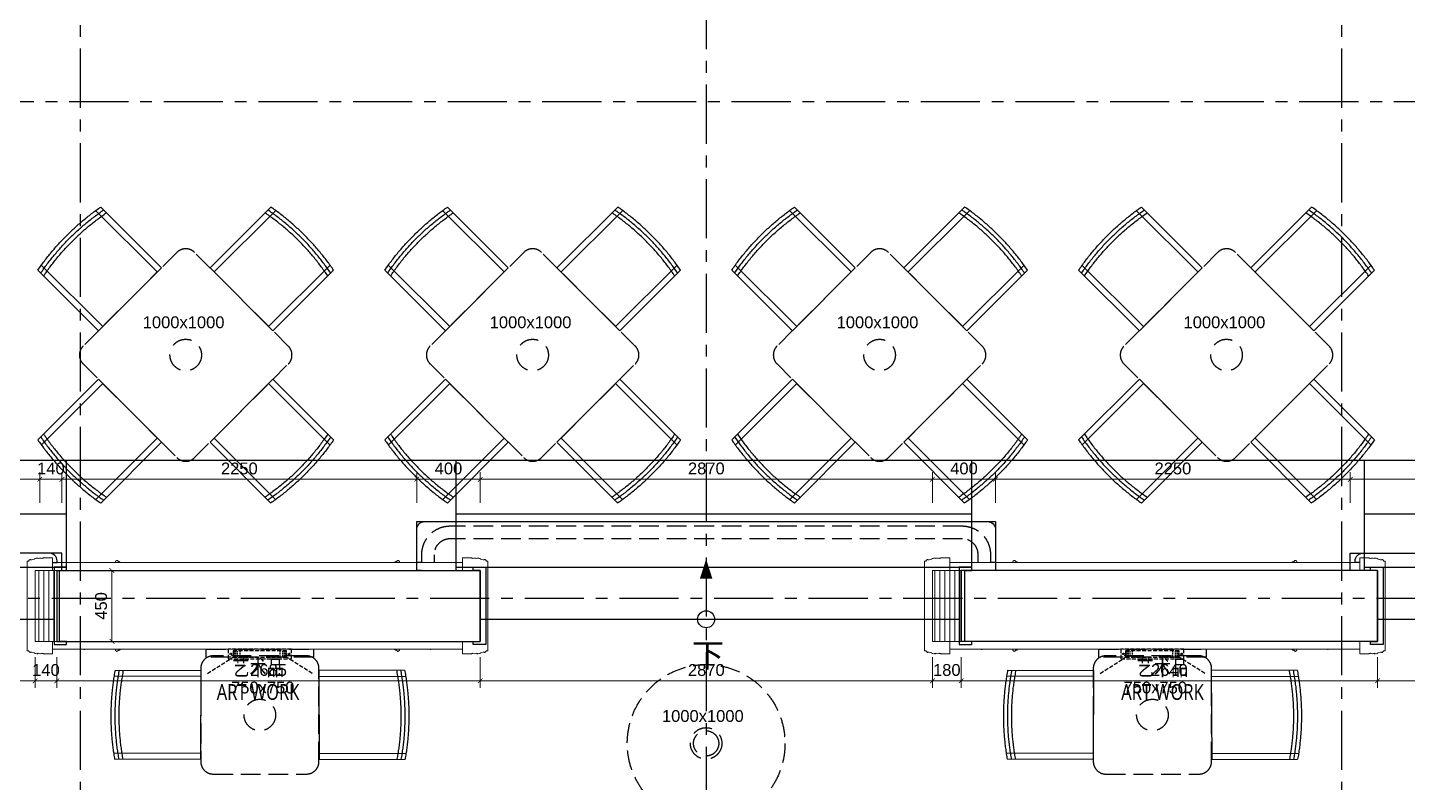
# Model space of a CAD drawing. Header units: millimetres. Extents: x -6033 to 120673, y -4970 to 90533.
# Drawn here: x 53047 to 61797, y 65045 to 69834 of the extents above; entities that cross this region are included whole.
import ezdxf

# ---------------------------------------------------------------- set-up
doc = ezdxf.new("R2010")
doc.units = ezdxf.units.MM
for name, pattern in [('I-AR$0$CENTER', [2, 1.25, -0.25, 0.25, -0.25]), ('I-PLAN$0$ACAD_ISO02W100', [15, 12, -3]), ('I-PLAN$0$CENTER', [2, 1.25, -0.25, 0.25, -0.25]), ('I-PLAN$0$DASH', [0.35, 0.25, -0.1]), ('I-PLAN$0$DASHED', [19.05, 12.7, -6.35]), ('I-PLAN$0$HIDDEN2', [0.1875, 0.125, -0.0625])]:
    doc.linetypes.add(name, pattern=pattern)
doc.layers.get('DefPoints').update_dxf_attribs({"color": 250})
for name, color, linetype in [('0-建-楼梯', 1, 'Continuous'), ('A-stairs', 2, 'Continuous'), ('I-AR$0$D-BASE-WALL', 4, 'Continuous'), ('I-AR$0$I-stairs', 2, 'Continuous'), ('I-AR$0$I—平面—装饰面层线', 4, 'Continuous'), ('I-PLAN$0$0-建-楼梯', 1, 'Continuous'), ('I-PLAN$0$A-stairs', 2, 'Continuous'), ('I-PLAN$0$FURN', 1, 'Continuous'), ('I-PLAN$0$I-GRID', 252, 'I-PLAN$0$CENTER'), ('I-PLAN$0$I-PL-FURN', 1, 'I-PLAN$0$DASH'), ('I-PLAN$0$I-PL-LIGHT', 1, 'I-PLAN$0$HIDDEN2'), ('I-PLAN$0$ID-TEXT-HEADING-3', 3, 'Continuous'), ('I-PLAN$0$L-ELEV-MARK', 253, 'Continuous'), ('I-PLAN$0$P-平面活动家具', 1, 'Continuous'), ('ISH-Refe1', 50, 'Continuous'), ('L-ELEV-MARK', 253, 'Continuous')]:
    doc.layers.add(name, color=color, linetype=linetype)
for name, color, linetype, lineweight in [('_ACM-A-ANNO-DIMS', 2, 'Continuous', 18), ('I-AR$0$GZET_COL_GRID_1-200_轴线', 8, 'I-AR$0$CENTER', 25), ('I-AR$0$I-SCOPE', 252, 'Continuous', 35), ('I-PLAN$0$_ACM-A-WALL-HACH', 251, 'Continuous', 9), ('I-PLAN$0$I-PL-WALL-FHINISH', 73, 'Continuous', 13), ('I-PLAN$0$I-WALL', 6, 'Continuous', 13)]:
    doc.layers.add(name, color=color, linetype=linetype, lineweight=lineweight)
doc.styles.add('_ACM-G-NOTES', font='arial.ttf')
doc.styles.add('HB35Norm', font='ARCHSTYL.SHX', dxfattribs={"width": 0.8, "height": 3.5})
doc.styles.add('I-PLAN$0$Arial', font='ARIALUNI.ttf')
doc.dimstyles.new('_ACM-DIM-A_30', dxfattribs={"dimscale": 30, "dimtxt": 2.5, "dimasz": 1, "dimexe": 1.5, "dimexo": 1, "dimgap": 1, "dimtad": 1, "dimdec": 0, "dimrnd": 5, "dimzin": 1, "dimdsep": 46, "dimtxsty": '_ACM-G-NOTES', "dimblk": 'ARCHTICK', "dimcen": 2.5, "dimclrd": 256, "dimclre": 256, "dimclrt": 256, "dimadec": 3, "dimazin": 0, "dimtfac": 1, "dimtdec": 0, "dimtix": 1, "dimtmove": 0, "dimatfit": 3, "dimldrblk": 'DOTSMALL', "dimfxl": 5, "dimfxlon": 1, "dimlwd": 18, "dimlwe": 18, "dimarcsym": 0})

# ---------------------------------------------------------------- blocks, each defined once
blk = doc.blocks.new('I-AR$0$海龙_1211170131')
at = {"layer": 'I-AR$0$GZET_COL_GRID_1-200_轴线', "ltscale": 300}
for p, q in [((53155, 86275), (53155, 59995)), ((61155, 86275), (61155, 59995)), ((-2225, 65990), (116415, 65990))]:
    blk.add_line(p, q, dxfattribs=at)
blk = doc.blocks.new('I-AR')
at = {"layer": 'I-AR$0$I-SCOPE'}
h = blk.add_hatch(dxfattribs=at)
h.set_pattern_fill('ANSI31', color=256, scale=200)
h.paths.add_polyline_path([(63300, 72640), (66630, 72640), (66630, 70889.4), (90600, 70890), (90600, 66390), (96650, 66390), (96650, 24876.4), (18340, 24876.4), (18340, 66390), (48090, 66390), (48090, 72640), (51400, 72640), (51400, 72649.9), (52869.5, 72649.9), (52869.5, 72640), (55240, 72640), (55240, 72790), (59460, 72790), (59460, 72640), (61830.5, 72640), (61830.5, 72649.9), (63300, 72649.9)], flags=16)
h.paths.add_polyline_path([(7330, 0), (7330, -1770), (11180, -1770), (11180, 0), (18450, 0), (18450, 2900), (27550, 2900), (27550, 18090), (37037.3, 18090), (37037.3, 17350), (96200, 17350), (96200, 18120), (114640, 18120), (114640, 84500), (0, 84500), (0, 0)])
at = {"layer": 'I-AR$0$D-BASE-WALL'}
for p, q in [((53232.5, 66390), (53232.5, 65940)), ((53232.5, 66390), (55917.5, 66390)), ((55917.5, 66390), (55917.5, 65940)), ((58967.5, 66390), (58967.5, 65940)), ((61607.5, 66390), (58967.5, 66390)), ((61607.5, 66390), (61607.5, 65940)), ((53232.5, 65940), (55917.5, 65940)), ((61607.5, 65940), (58967.5, 65940))]:
    blk.add_line(p, q, dxfattribs=at)
at = {"layer": 'I-AR$0$I-stairs'}
for p, q in [((48630, 67090), (66100, 67090)), ((53295, 66390), (53295, 67090)), ((55765, 66390), (55765, 67090)), ((59035, 66390), (59035, 67090)), ((61525, 66390), (61525, 67090)), ((50135, 66750), (53295, 66750)), ((55765, 66750), (59035, 66750)), ((61525, 66750), (64660, 66750)), ((50135, 66410), (53295, 66410)), ((55765, 66410), (59035, 66410)), ((61525, 66410), (64660, 66410)), ((51285, 66080), (53215, 66080)), ((55952.5, 66080), (58955, 66080)), ((61642.5, 66080), (63500, 66080))]:
    blk.add_line(p, q, dxfattribs=at)
at = {"layer": 'I-AR$0$I—平面—装饰面层线'}
for points in [[(53250, 66390), (53295, 66390), (53295, 66410), (53215, 66410), (53215, 65920), (53295, 65920), (53295, 65940), (53250, 65940), (53250, 66390)], [(55917.5, 66390), (55872.5, 66390), (55872.5, 66410), (55952.5, 66410), (55952.5, 65920), (55872.5, 65920), (55872.5, 65940), (55917.5, 65940), (55917.5, 66390)], [(58990, 66390), (59035, 66390), (59035, 66410), (58955, 66410), (58955, 65920), (59035, 65920), (59035, 65940), (58990, 65940), (58990, 66390)], [(61607.5, 66390), (61562.5, 66390), (61562.5, 66410), (61642.5, 66410), (61642.5, 65920), (61562.5, 65920), (61562.5, 65940), (61607.5, 65940), (61607.5, 66390)]]:
    blk.add_lwpolyline(points, dxfattribs=at)
at = {"layer": 'I-AR$0$GZET_COL_GRID_1-200_轴线'}
blk.add_blockref('I-AR$0$海龙_1211170131', (225, 225), dxfattribs=at)
blk = doc.blocks.new('I-PLAN$0$091116-BRASSERIE$0$Floor_03$0$Y_03_Floor$0$3rd-Floor-rest$0$A$C41AE3FBC')
at = {"layer": 'I-PLAN$0$I-PL-FURN', "ltscale": 500}
for p, q in [((-9.62, -6), (-9.62, 15.76)), ((9.62, -6.06), (9.62, 15.7))]:
    blk.add_line(p, q, dxfattribs=at)
blk.add_lwpolyline([(11.12, 15.38), (11.12, -6.06), (-11.12, -6), (-11.12, 15.44)], dxfattribs=at)
for centre, radius, start, end in [((-0.15, -45.9), 62.31, 79.5796, 100.1371), ((-0.15, -45.25), 60.66, 79.2974, 100.4193), ((-0.14, -44.6), 59.02, 78.9991, 100.7176)]:
    blk.add_arc(centre, radius, start, end, dxfattribs=at)
blk = doc.blocks.new('*U518')
at = {"layer": 'I-PLAN$0$I-PL-WALL-FHINISH'}
for points in [[(0, 50), (0, -30), (57, -30, -0.37825), (61.8, -27, 0.623496), (66.5, -25, 0.284819), (90.4, -25, 0.636149), (97.5, -27, 0.282378), (109.8, -26.5, -0.186128), (138.1, -17.9, 0.824383), (144, -16.9), (146.4, -16.9, -0.262247), (150, -13.9), (150, -9.9), (160, -9.9), (160, 559.9), (150, 559.9), (150, 563.9, -0.262247), (146.4, 566.9), (144, 566.9, 0.824383), (138.1, 567.9, -0.186128), (109.8, 576.5, 0.282378), (97.5, 577, 0.636149), (90.4, 575, 0.284819), (66.5, 575, 0.623496), (61.8, 577, -0.37825), (57, 580), (0, 580), (0, 500)], [(1789.5, 50), (1789.5, -30), (1732.5, -30, 0.37825), (1727.7, -27, -0.623496), (1723, -25, -0.284819), (1699.1, -25, -0.636149), (1692, -27, -0.282378), (1679.7, -26.5, 0.186128), (1651.4, -17.9, -0.824383), (1645.5, -16.9), (1643.1, -16.9, 0.262247), (1639.5, -13.9), (1639.5, -9.9), (1629.5, -9.9), (1629.5, 559.9), (1639.5, 559.9), (1639.5, 563.9, 0.262247), (1643.1, 566.9), (1645.5, 566.9, -0.824383), (1651.4, 567.9, 0.186128), (1679.7, 576.5, -0.282378), (1692, 577, -0.636149), (1699.1, 575, -0.284819), (1723, 575, -0.623496), (1727.7, 577, 0.37825), (1732.5, 580), (1789.5, 580), (1789.5, 500)]]:
    blk.add_lwpolyline(points, format="xyb", dxfattribs=at)
blk = doc.blocks.new('*U519')
at = {"layer": 'I-PLAN$0$I-PL-WALL-FHINISH'}
for points in [[(0, 50), (0, -30), (57, -30, -0.37825), (61.8, -27, 0.623496), (66.5, -25, 0.284819), (90.4, -25, 0.636149), (97.5, -27, 0.282378), (109.8, -26.5, -0.186128), (138.1, -17.9, 0.824383), (144, -16.9), (146.4, -16.9, -0.262247), (150, -13.9), (150, -9.9), (160, -9.9), (160, 559.9), (150, 559.9), (150, 563.9, -0.262247), (146.4, 566.9), (144, 566.9, 0.824383), (138.1, 567.9, -0.186128), (109.8, 576.5, 0.282378), (97.5, 577, 0.636149), (90.4, 575, 0.284819), (66.5, 575, 0.623496), (61.8, 577, -0.37825), (57, 580), (0, 580), (0, 500)], [(3090, 50), (3090, -30), (3033, -30, 0.37825), (3028.2, -27, -0.623496), (3023.5, -25, -0.284819), (2999.6, -25, -0.636149), (2992.5, -27, -0.282378), (2980.2, -26.5, 0.186128), (2951.9, -17.9, -0.824383), (2946, -16.9), (2943.6, -16.9, 0.262247), (2940, -13.9), (2940, -9.9), (2930, -9.9), (2930, 559.9), (2940, 559.9), (2940, 563.9, 0.262247), (2943.6, 566.9), (2946, 566.9, -0.824383), (2951.9, 567.9, 0.186128), (2980.2, 576.5, -0.282378), (2992.5, 577, -0.636149), (2999.6, 575, -0.284819), (3023.5, 575, -0.623496), (3028.2, 577, 0.37825), (3033, 580), (3090, 580), (3090, 500)]]:
    blk.add_lwpolyline(points, format="xyb", dxfattribs=at)
blk = doc.blocks.new('*U520')
at = {"layer": 'I-PLAN$0$I-PL-WALL-FHINISH'}
blk.add_lwpolyline([(0, 0), (2600.5, 0)], dxfattribs=at)
for points in [[(205, -1), (200, -1), (200, 0), (205, 0)], [(2395.5, -1), (2400.5, -1), (2400.5, 0), (2395.5, 0)]]:
    blk.add_lwpolyline(points, close=True, dxfattribs=at)
for points in [[(400, 0), (400, -8, -0.320816), (402.7, -10.6), (403.3, -10.6, 0.466827), (414.7, -10.6), (415.3, -10.6, -0.468154), (422.7, -5.5), (423.3, -4.8, 0.645582), (426.7, -4.6), (427.3, -4.6, -0.415157), (430, -3.3), (430, 0)], [(2200.5, 0), (2200.5, -8, 0.320816), (2197.8, -10.6), (2197.2, -10.6, -0.466827), (2185.8, -10.6), (2185.2, -10.6, 0.468154), (2177.8, -5.5), (2177.2, -4.8, -0.645582), (2173.8, -4.6), (2173.2, -4.6, 0.415157), (2170.5, -3.3), (2170.5, 0)]]:
    blk.add_lwpolyline(points, format="xyb", close=True, dxfattribs=at)
blk = doc.blocks.new('I-PLAN$0$海龙工具_镜前灯')
at = {"color": 8, "linetype": 'I-PLAN$0$DASH', "ltscale": 100}
for p, q in [((-331.6, 0.4), (-169.8, 103.5)), ((332, 0.4), (170.2, 103.5))]:
    blk.add_line(p, q, dxfattribs=at)
at = {"color": 8, "linetype": 'I-PLAN$0$DASH', "ltscale": 40}
for p, q in [((-167, 143.5), (-167, 103.5)), ((-162.2, 143.5), (-162.2, 103.5)), ((-154.5, 143.5), (-154.5, 103.5)), ((-143.4, 143.5), (-143.4, 103.5)), ((-127.5, 143.5), (-127.5, 103.5)), ((127.8, 143.5), (127.8, 103.5)), ((143.8, 143.5), (143.8, 103.5)), ((154.9, 143.5), (154.9, 103.5)), ((162.6, 143.5), (162.6, 103.5)), ((167.4, 143.5), (167.4, 103.5))]:
    blk.add_line(p, q, dxfattribs=at)
at = {"linetype": 'I-PLAN$0$DASH', "ltscale": 100}
blk.add_lwpolyline([(-199.8, 93.5), (200.2, 93.5), (200.2, 153.5), (-199.8, 153.5)], close=True, dxfattribs=at)
at = {"color": 8, "linetype": 'I-PLAN$0$DASH', "ltscale": 100}
blk.add_lwpolyline([(-169.8, 103.5), (170.2, 103.5), (170.2, 143.5), (-169.8, 143.5)], close=True, dxfattribs=at)
at = {"color": 8, "linetype": 'I-PLAN$0$DASH', "ltscale": 31.415927}
for centre in [(-184.2, 123.9), (184.6, 123.9)]:
    blk.add_circle(centre, 5, dxfattribs=at)
blk = doc.blocks.new('I-PLAN')
at = {"layer": 'I-PLAN$0$_ACM-A-WALL-HACH'}
h = blk.add_hatch(dxfattribs=at)
h.set_pattern_fill('ANSI31', color=256, scale=10, angle=45)
h.paths.add_polyline_path([(53094.5, 65940), (53232.5, 65940), (53232.5, 66390), (53094.5, 66390)])
h = blk.add_hatch(dxfattribs=at)
h.set_pattern_fill('ANSI31', color=256, scale=10, angle=45)
h.paths.add_polyline_path([(58967.5, 65940), (58785, 65940), (58785, 66390), (58967.5, 66390)])
at = {"layer": 'I-PLAN$0$0-建-楼梯'}
blk.add_lwpolyline([(57350, 66080, 0, 0, 0), (57350, 66461.8, 0, 80, 0), (57350, 66337.1, 0, 0, 0)], format="xyseb", dxfattribs=at)
at = {"layer": 'I-PLAN$0$A-stairs'}
for points in [[(55545, 66440), (55515, 66440), (55515, 66650, -0.414214), (55565, 66700), (59135, 66700, -0.414214), (59185, 66650), (59185, 66440), (59155, 66440)], [(53204.5, 66440), (53234.5, 66440), (53234.5, 66450, 0.414214), (53184.5, 66500), (51435, 66500, 0.414214), (51385, 66450), (51385, 66440), (51415, 66440)], [(61495.5, 66440), (61465.5, 66440), (61465.5, 66450, -0.414214), (61515.5, 66500), (63265, 66500, -0.414214), (63315, 66450), (63315, 66440), (63285, 66440)]]:
    blk.add_lwpolyline(points, format="xyb", dxfattribs=at)
for points in [[(55965, 66080), (58735, 66080)], [(61655.5, 66080), (63125, 66080)]]:
    blk.add_lwpolyline(points, dxfattribs=at)
at = {"layer": 'I-PLAN$0$I-GRID', "ltscale": 300}
for points in [[(57350, 74271.9), (57350, 60523.9)], [(47311.1, 69365), (67518.9, 69365)]]:
    blk.add_lwpolyline(points, dxfattribs=at)
at = {"layer": 'I-PLAN$0$I-PL-FURN', "ltscale": 500}
for points in [[(54106.6, 67106.1), (54700.5, 67700.1, 0.414214), (54700.5, 67813.2), (54106.6, 68407.2, 0.414214), (53993.4, 68407.2), (53399.5, 67813.2, 0.414214), (53399.5, 67700.1), (53993.4, 67106.1, 0.414214)], [(56306.6, 67106.1), (56900.5, 67700.1, 0.414214), (56900.5, 67813.2), (56306.6, 68407.2, 0.414214), (56193.4, 68407.2), (55599.5, 67813.2, 0.414214), (55599.5, 67700.1), (56193.4, 67106.1, 0.414214)], [(58506.6, 67106.1), (59100.5, 67700.1, 0.414214), (59100.5, 67813.2), (58506.6, 68407.2, 0.414214), (58393.4, 68407.2), (57799.5, 67813.2, 0.414214), (57799.5, 67700.1), (58393.4, 67106.1, 0.414214)], [(60706.6, 67106.1), (61300.5, 67700.1, 0.414214), (61300.5, 67813.2), (60706.6, 68407.2, 0.414214), (60593.4, 68407.2), (59999.5, 67813.2, 0.414214), (59999.5, 67700.1), (60593.4, 67106.1, 0.414214)], [(54225, 65098.2), (54815, 65098.2, 0.414214), (54895, 65178.2), (54895, 65768.2, 0.414214), (54815, 65848.2), (54225, 65848.2, 0.414214), (54145, 65768.2), (54145, 65178.2, 0.414214)], [(59885, 65098.2), (60475, 65098.2, 0.414214), (60555, 65178.2), (60555, 65768.2, 0.414214), (60475, 65848.2), (59885, 65848.2, 0.414214), (59805, 65768.2), (59805, 65178.2, 0.414214)]]:
    blk.add_lwpolyline(points, format="xyb", close=True, dxfattribs=at)
for points in [[(59155, 66440), (59155, 66490, 0.414214), (58975, 66670), (55725, 66670, 0.414214), (55545, 66490), (55545, 66440)], [(59075, 66440), (59075, 66490, 0.414214), (58975, 66590), (55725, 66590, 0.414214), (55625, 66490), (55625, 66440)]]:
    blk.add_lwpolyline(points, format="xyb", dxfattribs=at)
for points in [[(54860.1, 65840), (54179.9, 65840), (54179.9, 65890), (54860.1, 65890)], [(60520.1, 65840), (59839.9, 65840), (59839.9, 65890), (60520.1, 65890)]]:
    blk.add_lwpolyline(points, close=True, dxfattribs=at)
blk.add_circle((57350, 65292.8), 500, dxfattribs=at)
at = {"layer": 'I-PLAN$0$I-PL-LIGHT', "linetype": 'I-PLAN$0$DASHED', "ltscale": 10}
for centre, radius in [((54050, 67756.6), 100), ((56250, 67756.6), 100), ((58450, 67756.6), 100), ((60650, 67756.6), 100), ((54520, 65473.2), 100), ((60180, 65473.2), 100), ((57350, 65292.8), 100), ((57350, 65292.8), 80)]:
    blk.add_circle(centre, radius, dxfattribs=at)
at = {"layer": 'I-PLAN$0$I-WALL'}
for points in [[(53094.5, 65940), (53232.5, 65940), (53232.5, 66390), (53094.5, 66390)], [(58967.5, 65940), (58785, 65940), (58785, 66390), (58967.5, 66390)]]:
    blk.add_lwpolyline(points, close=True, dxfattribs=at)
at = {"layer": 'I-PLAN$0$L-ELEV-MARK'}
blk.add_circle((57350, 66080), 53.9, dxfattribs=at)
at = {"layer": 'I-PLAN$0$I-PL-LIGHT', "linetype": 'I-PLAN$0$DASHED', "ltscale": 10}
for p in [(54519.8, 65736.5), (60179.8, 65736.5)]:
    blk.add_blockref('I-PLAN$0$海龙工具_镜前灯', p, dxfattribs=at)
at = {"layer": 'I-PLAN$0$I-PL-WALL-FHINISH'}
for name, p in [('*U518', (51415, 65890)), ('*U519', (55805, 65890)), ('*U520', (53204.5, 65890))]:
    blk.add_blockref(name, p, dxfattribs=at)
at = {"layer": 'I-PLAN$0$I-PL-WALL-FHINISH', "xscale": -1, "rotation": 180}
blk.add_blockref('*U520', (53204.5, 66440), dxfattribs=at)
at = {"layer": 'I-PLAN$0$I-PL-WALL-FHINISH', "rotation": 180}
blk.add_blockref('*U520', (61495.5, 66440), dxfattribs=at)
at = {"layer": 'I-PLAN$0$I-PL-WALL-FHINISH', "xscale": -1}
for name, p in [('*U518', (63285, 65890)), ('*U520', (61495.5, 65890))]:
    blk.add_blockref(name, p, dxfattribs=at)
at = {"layer": 'I-PLAN$0$P-平面活动家具'}
for p, xscale, yscale, zscale, rotation in [((53588.2, 68218.4), -25.39999999990687, 25.39999999990687, 25.39999999990687, 45), ((54511.8, 68218.4), 25.39999999990687, 25.39999999990687, 25.39999999990687, 315), ((55788.2, 68218.4), -25.39999999990687, 25.39999999990687, 25.39999999990687, 45), ((56711.8, 68218.4), 25.39999999990687, 25.39999999990687, 25.39999999990687, 315), ((57988.2, 68218.4), -25.39999999990687, 25.39999999990687, 25.39999999990687, 45), ((58911.8, 68218.4), 25.39999999990687, 25.39999999990687, 25.39999999990687, 315), ((60188.2, 68218.4), -25.39999999990687, 25.39999999990687, 25.39999999990687, 45), ((61111.8, 68218.4), 25.39999999990687, 25.39999999990687, 25.39999999990687, 315), ((53588.2, 67294.8), 25.39999999990687, 25.39999999990687, 25.39999999990687, 135), ((54511.8, 67294.8), -25.39999999990687, 25.39999999990687, 25.39999999990687, 225), ((55788.2, 67294.8), 25.39999999990687, 25.39999999990687, 25.39999999990687, 135), ((56711.8, 67294.8), -25.39999999990687, 25.39999999990687, 25.39999999990687, 225), ((57988.2, 67294.8), 25.39999999990687, 25.39999999990687, 25.39999999990687, 135), ((58911.8, 67294.8), -25.39999999990687, 25.39999999990687, 25.39999999990687, 225), ((60188.2, 67294.8), 25.39999999990687, 25.39999999990687, 25.39999999990687, 135), ((61111.8, 67294.8), -25.39999999990687, 25.39999999990687, 25.39999999990687, 225), ((53991.9, 65473.6), 25.39999999990686, 25.39999999990686, 25.39999999990686, 89.85835853881424), ((55048.1, 65473.6), -25.39999999990686, 25.39999999990686, 25.39999999990687, 270.1416414611858), ((59651.9, 65473.6), 25.39999999990686, 25.39999999990686, 25.39999999990686, 89.85835853881424), ((60708.1, 65473.6), -25.39999999990686, 25.39999999990686, 25.39999999990687, 270.1416414611858)]:
    blk.add_blockref('I-PLAN$0$091116-BRASSERIE$0$Floor_03$0$Y_03_Floor$0$3rd-Floor-rest$0$A$C41AE3FBC', p, dxfattribs=dict(at, xscale=xscale, yscale=yscale, zscale=zscale, rotation=rotation))
at = {"layer": 'I-PLAN$0$FURN', "linetype": 'I-PLAN$0$ACAD_ISO02W100', "char_height": 75, "attachment_point": 1, "style": 'I-PLAN$0$Arial'}
for s, insert in [('{\\fArial Unicode MS|b0|i0|c134|p34;1000x}1000', (53777.4, 68001.9)), ('{\\fArial Unicode MS|b0|i0|c134|p34;1000x}1000', (55977.4, 68001.9)), ('{\\fArial Unicode MS|b0|i0|c134|p34;1000x}1000', (58177.4, 68001.9)), ('{\\fArial Unicode MS|b0|i0|c134|p34;1000x}1000', (60377.4, 68001.9)), ('750x750', (54337.2, 65684.7)), ('750x750', (59997.2, 65684.7)), ('1000{\\fArial Unicode MS|b0|i0|c134|p34;x}1000', (57069.8, 65504.3))]:
    blk.add_mtext_dynamic_manual_height_columns(s, width=181404.2, gutter_width=600, heights=[131.5], dxfattribs=dict(at, insert=insert))
at = {"layer": 'I-PLAN$0$ID-TEXT-HEADING-3', "style": 'I-PLAN$0$Arial'}
blk.add_text('下', height=150, dxfattribs=at).set_placement((57258.8, 65777.6))
blk = doc.blocks.new('_ArchTick')
at = {"color": 2, "linetype": 'ByBlock', "const_width": 0.15}
blk.add_lwpolyline([(-0.5, -0.5), (0.5, 0.5)], dxfattribs=at)
blk = doc.blocks.new('*D94')
at = {"layer": '_ACM-A-ANNO-DIMS', "lineweight": 18, "transparency": 16777216}
for p, q in [((51525, 65840), (51525, 65645)), ((53094.5, 65840), (53094.5, 65645)), ((53094.5, 65690), (51525, 65690))]:
    blk.add_line(p, q, dxfattribs=at)
at = {"layer": 'DefPoints', "color": 0, "transparency": 16777216}
for p in [(51525, 65940), (53094.5, 65940), (51525, 65690)]:
    blk.add_point(p, dxfattribs=at)
at = {"layer": '_ACM-A-ANNO-DIMS', "lineweight": 18, "transparency": 16777216, "xscale": 30, "yscale": 30, "zscale": 30, "rotation": 180}
blk.add_blockref('_ArchTick', (51525, 65690), dxfattribs=at)
at = {"layer": '_ACM-A-ANNO-DIMS', "lineweight": 18, "transparency": 16777216, "xscale": 30, "yscale": 30, "zscale": 30}
blk.add_blockref('_ArchTick', (53094.5, 65690), dxfattribs=at)
at = {"layer": '_ACM-A-ANNO-DIMS', "transparency": 16777216, "insert": (52309.8, 65758.2), "char_height": 75, "attachment_point": 5, "style": '_ACM-G-NOTES'}
blk.add_mtext('1570', dxfattribs=at)
blk = doc.blocks.new('_DotSmall')
at = {"color": 0, "linetype": 'ByBlock', "const_width": 0.5}
blk.add_lwpolyline([(-0.0625, 0, 1), (0.0625, 0, 1)], format="xyb", close=True, dxfattribs=at)
blk = doc.blocks.new('*D95')
at = {"layer": '_ACM-A-ANNO-DIMS', "lineweight": 18, "transparency": 16777216}
for p, q in [((53094.5, 65840), (53094.5, 65645)), ((53232.5, 65840), (53232.5, 65645)), ((53094.5, 65690), (53064.5, 65690)), ((53232.5, 65690), (53094.5, 65690)), ((53232.5, 65690), (53262.5, 65690))]:
    blk.add_line(p, q, dxfattribs=at)
at = {"layer": 'DefPoints', "color": 0, "transparency": 16777216}
for p in [(53094.5, 65940), (53232.5, 65940), (53094.5, 65690)]:
    blk.add_point(p, dxfattribs=at)
at = {"layer": '_ACM-A-ANNO-DIMS', "lineweight": 18, "transparency": 16777216, "xscale": 30, "yscale": 30, "zscale": 30}
blk.add_blockref('_ArchTick', (53094.5, 65690), dxfattribs=at)
at = {"layer": '_ACM-A-ANNO-DIMS', "lineweight": 18, "transparency": 16777216, "xscale": 30, "yscale": 30, "zscale": 30, "rotation": 180}
blk.add_blockref('_ArchTick', (53232.5, 65690), dxfattribs=at)
at = {"layer": '_ACM-A-ANNO-DIMS', "transparency": 16777216, "insert": (53163.5, 65758.2), "char_height": 75, "attachment_point": 5, "style": '_ACM-G-NOTES'}
blk.add_mtext('140', dxfattribs=at)
blk = doc.blocks.new('*D96')
at = {"layer": '_ACM-A-ANNO-DIMS', "lineweight": 18, "transparency": 16777216}
for p, q in [((53232.5, 65840), (53232.5, 65645)), ((55917.5, 65840), (55917.5, 65645)), ((55917.5, 65690), (53232.5, 65690))]:
    blk.add_line(p, q, dxfattribs=at)
at = {"layer": 'DefPoints', "color": 0, "transparency": 16777216}
for p in [(53232.5, 65940), (55917.5, 65940), (53232.5, 65690)]:
    blk.add_point(p, dxfattribs=at)
at = {"layer": '_ACM-A-ANNO-DIMS', "lineweight": 18, "transparency": 16777216, "xscale": 30, "yscale": 30, "zscale": 30, "rotation": 180}
blk.add_blockref('_ArchTick', (53232.5, 65690), dxfattribs=at)
at = {"layer": '_ACM-A-ANNO-DIMS', "lineweight": 18, "transparency": 16777216, "xscale": 30, "yscale": 30, "zscale": 30}
blk.add_blockref('_ArchTick', (55917.5, 65690), dxfattribs=at)
at = {"layer": '_ACM-A-ANNO-DIMS', "transparency": 16777216, "insert": (54575, 65758.2), "char_height": 75, "attachment_point": 5, "style": '_ACM-G-NOTES'}
blk.add_mtext('2685', dxfattribs=at)
blk = doc.blocks.new('*D97')
at = {"layer": '_ACM-A-ANNO-DIMS', "lineweight": 18, "transparency": 16777216}
for p, q in [((55917.5, 65840), (55917.5, 65645)), ((58785, 65840), (58785, 65645)), ((58785, 65690), (55917.5, 65690))]:
    blk.add_line(p, q, dxfattribs=at)
at = {"layer": 'DefPoints', "color": 0, "transparency": 16777216}
for p in [(55917.5, 65940), (58785, 65940), (55917.5, 65690)]:
    blk.add_point(p, dxfattribs=at)
at = {"layer": '_ACM-A-ANNO-DIMS', "lineweight": 18, "transparency": 16777216, "xscale": 30, "yscale": 30, "zscale": 30, "rotation": 180}
blk.add_blockref('_ArchTick', (55917.5, 65690), dxfattribs=at)
at = {"layer": '_ACM-A-ANNO-DIMS', "lineweight": 18, "transparency": 16777216, "xscale": 30, "yscale": 30, "zscale": 30}
blk.add_blockref('_ArchTick', (58785, 65690), dxfattribs=at)
at = {"layer": '_ACM-A-ANNO-DIMS', "transparency": 16777216, "insert": (57351.2, 65758.2), "char_height": 75, "attachment_point": 5, "style": '_ACM-G-NOTES'}
blk.add_mtext('2870', dxfattribs=at)
blk = doc.blocks.new('*D98')
at = {"layer": '_ACM-A-ANNO-DIMS', "lineweight": 18, "transparency": 16777216}
for p, q in [((58785, 65840), (58785, 65645)), ((58967.5, 65840), (58967.5, 65645)), ((58785, 65690), (58755, 65690)), ((58967.5, 65690), (58785, 65690)), ((58967.5, 65690), (58997.5, 65690))]:
    blk.add_line(p, q, dxfattribs=at)
at = {"layer": 'DefPoints', "color": 0, "transparency": 16777216}
for p in [(58785, 65940), (58967.5, 65940), (58785, 65690)]:
    blk.add_point(p, dxfattribs=at)
at = {"layer": '_ACM-A-ANNO-DIMS', "lineweight": 18, "transparency": 16777216, "xscale": 30, "yscale": 30, "zscale": 30}
blk.add_blockref('_ArchTick', (58785, 65690), dxfattribs=at)
at = {"layer": '_ACM-A-ANNO-DIMS', "lineweight": 18, "transparency": 16777216, "xscale": 30, "yscale": 30, "zscale": 30, "rotation": 180}
blk.add_blockref('_ArchTick', (58967.5, 65690), dxfattribs=at)
at = {"layer": '_ACM-A-ANNO-DIMS', "transparency": 16777216, "insert": (58876.2, 65758.2), "char_height": 75, "attachment_point": 5, "style": '_ACM-G-NOTES'}
blk.add_mtext('180', dxfattribs=at)
blk = doc.blocks.new('*D99')
at = {"layer": '_ACM-A-ANNO-DIMS', "lineweight": 18, "transparency": 16777216}
for p, q in [((58967.5, 65840), (58967.5, 65645)), ((61607.5, 65840), (61607.5, 65645)), ((61607.5, 65690), (58967.5, 65690))]:
    blk.add_line(p, q, dxfattribs=at)
at = {"layer": 'DefPoints', "color": 0, "transparency": 16777216}
for p in [(58967.5, 65940), (61607.5, 65940), (58967.5, 65690)]:
    blk.add_point(p, dxfattribs=at)
at = {"layer": '_ACM-A-ANNO-DIMS', "lineweight": 18, "transparency": 16777216, "xscale": 30, "yscale": 30, "zscale": 30, "rotation": 180}
blk.add_blockref('_ArchTick', (58967.5, 65690), dxfattribs=at)
at = {"layer": '_ACM-A-ANNO-DIMS', "lineweight": 18, "transparency": 16777216, "xscale": 30, "yscale": 30, "zscale": 30}
blk.add_blockref('_ArchTick', (61607.5, 65690), dxfattribs=at)
at = {"layer": '_ACM-A-ANNO-DIMS', "transparency": 16777216, "insert": (60287.5, 65758.2), "char_height": 75, "attachment_point": 5, "style": '_ACM-G-NOTES'}
blk.add_mtext('2640', dxfattribs=at)
blk = doc.blocks.new('*D100')
at = {"layer": '_ACM-A-ANNO-DIMS', "lineweight": 18, "transparency": 16777216}
for p, q in [((61607.5, 65840), (61607.5, 65645)), ((63175, 65840), (63175, 65645)), ((63175, 65690), (61607.5, 65690))]:
    blk.add_line(p, q, dxfattribs=at)
at = {"layer": 'DefPoints', "color": 0, "transparency": 16777216}
for p in [(61607.5, 65940), (63175, 65940), (61607.5, 65690)]:
    blk.add_point(p, dxfattribs=at)
at = {"layer": '_ACM-A-ANNO-DIMS', "lineweight": 18, "transparency": 16777216, "xscale": 30, "yscale": 30, "zscale": 30, "rotation": 180}
blk.add_blockref('_ArchTick', (61607.5, 65690), dxfattribs=at)
at = {"layer": '_ACM-A-ANNO-DIMS', "lineweight": 18, "transparency": 16777216, "xscale": 30, "yscale": 30, "zscale": 30}
blk.add_blockref('_ArchTick', (63175, 65690), dxfattribs=at)
at = {"layer": '_ACM-A-ANNO-DIMS', "transparency": 16777216, "insert": (62391.2, 65758.2), "char_height": 75, "attachment_point": 5, "style": '_ACM-G-NOTES'}
blk.add_mtext('1570', dxfattribs=at)
blk = doc.blocks.new('*D103')
at = {"layer": '_ACM-A-ANNO-DIMS', "lineweight": 18, "transparency": 16777216}
for p, q in [((53431.8, 66390), (53626.8, 66390)), ((53581.8, 65940), (53581.8, 66390)), ((53431.8, 65940), (53626.8, 65940))]:
    blk.add_line(p, q, dxfattribs=at)
at = {"layer": 'DefPoints', "color": 0, "transparency": 16777216}
for p in [(53232.5, 66390), (53581.8, 66390), (53232.5, 65940)]:
    blk.add_point(p, dxfattribs=at)
at = {"layer": '_ACM-A-ANNO-DIMS', "lineweight": 18, "transparency": 16777216, "xscale": 30, "yscale": 30, "zscale": 30}
for p, rotation in [((53581.8, 66390), 90), ((53581.8, 65940), 270)]:
    blk.add_blockref('_ArchTick', p, dxfattribs=dict(at, rotation=rotation))
at = {"layer": '_ACM-A-ANNO-DIMS', "transparency": 16777216, "insert": (53513.5, 66165), "char_height": 75, "attachment_point": 5, "rotation": 90, "style": '_ACM-G-NOTES'}
blk.add_mtext('450', dxfattribs=at)
blk = doc.blocks.new('*D107')
at = {"layer": '_ACM-A-ANNO-DIMS', "lineweight": 18, "transparency": 16777216}
for p, q in [((53125, 66968.2), (53095, 66968.2)), ((53125, 66818.2), (53125, 67013.2)), ((53265, 66968.2), (53125, 66968.2)), ((53265, 66818.2), (53265, 67013.2)), ((53265, 66968.2), (53295, 66968.2))]:
    blk.add_line(p, q, dxfattribs=at)
at = {"layer": 'DefPoints', "color": 0, "transparency": 16777216}
for p in [(53125, 66968.2), (53125, 66390), (53265, 66390)]:
    blk.add_point(p, dxfattribs=at)
at = {"layer": '_ACM-A-ANNO-DIMS', "lineweight": 18, "transparency": 16777216, "xscale": 30, "yscale": 30, "zscale": 30}
blk.add_blockref('_ArchTick', (53125, 66968.2), dxfattribs=at)
at = {"layer": '_ACM-A-ANNO-DIMS', "lineweight": 18, "transparency": 16777216, "xscale": 30, "yscale": 30, "zscale": 30, "rotation": 180}
blk.add_blockref('_ArchTick', (53265, 66968.2), dxfattribs=at)
at = {"layer": '_ACM-A-ANNO-DIMS', "transparency": 16777216, "insert": (53195, 67036.5), "char_height": 75, "attachment_point": 5, "style": '_ACM-G-NOTES'}
blk.add_mtext('140', dxfattribs=at)
blk = doc.blocks.new('*D109')
at = {"layer": '_ACM-A-ANNO-DIMS', "lineweight": 18, "transparency": 16777216}
for p, q in [((51525, 66818.2), (51525, 67013.2)), ((53125, 66968.2), (51525, 66968.2)), ((53125, 66818.2), (53125, 67013.2))]:
    blk.add_line(p, q, dxfattribs=at)
at = {"layer": 'DefPoints', "color": 0, "transparency": 16777216}
for p in [(51525, 66968.2), (51525, 66390), (53125, 66390)]:
    blk.add_point(p, dxfattribs=at)
at = {"layer": '_ACM-A-ANNO-DIMS', "lineweight": 18, "transparency": 16777216, "xscale": 30, "yscale": 30, "zscale": 30, "rotation": 180}
blk.add_blockref('_ArchTick', (51525, 66968.2), dxfattribs=at)
at = {"layer": '_ACM-A-ANNO-DIMS', "lineweight": 18, "transparency": 16777216, "xscale": 30, "yscale": 30, "zscale": 30}
blk.add_blockref('_ArchTick', (53125, 66968.2), dxfattribs=at)
at = {"layer": '_ACM-A-ANNO-DIMS', "transparency": 16777216, "insert": (52325, 67036.5), "char_height": 75, "attachment_point": 5, "style": '_ACM-G-NOTES'}
blk.add_mtext('1600', dxfattribs=at)
blk = doc.blocks.new('*D106')
at = {"layer": '_ACM-A-ANNO-DIMS', "lineweight": 18, "transparency": 16777216}
for p, q in [((55515, 66818.2), (55515, 67013.2)), ((55515, 66968.2), (55917.5, 66968.2)), ((55917.5, 66818.2), (55917.5, 67013.2))]:
    blk.add_line(p, q, dxfattribs=at)
at = {"layer": 'DefPoints', "color": 0, "transparency": 16777216}
for p in [(55917.5, 66968.2), (55515, 66390), (55917.5, 66390)]:
    blk.add_point(p, dxfattribs=at)
at = {"layer": '_ACM-A-ANNO-DIMS', "lineweight": 18, "transparency": 16777216, "xscale": 30, "yscale": 30, "zscale": 30, "rotation": 180}
blk.add_blockref('_ArchTick', (55515, 66968.2), dxfattribs=at)
at = {"layer": '_ACM-A-ANNO-DIMS', "lineweight": 18, "transparency": 16777216, "xscale": 30, "yscale": 30, "zscale": 30}
blk.add_blockref('_ArchTick', (55917.5, 66968.2), dxfattribs=at)
at = {"layer": '_ACM-A-ANNO-DIMS', "transparency": 16777216, "insert": (55716.2, 67036.5), "char_height": 75, "attachment_point": 5, "style": '_ACM-G-NOTES'}
blk.add_mtext('400', dxfattribs=at)
blk = doc.blocks.new('*D110')
at = {"layer": '_ACM-A-ANNO-DIMS', "lineweight": 18, "transparency": 16777216}
for p, q in [((55917.5, 66818.2), (55917.5, 67013.2)), ((55917.5, 66968.2), (58785, 66968.2)), ((58785, 66818.2), (58785, 67013.2))]:
    blk.add_line(p, q, dxfattribs=at)
at = {"layer": 'DefPoints', "color": 0, "transparency": 16777216}
for p in [(58785, 66968.2), (55917.5, 66390), (58785, 66390)]:
    blk.add_point(p, dxfattribs=at)
at = {"layer": '_ACM-A-ANNO-DIMS', "lineweight": 18, "transparency": 16777216, "xscale": 30, "yscale": 30, "zscale": 30, "rotation": 180}
blk.add_blockref('_ArchTick', (55917.5, 66968.2), dxfattribs=at)
at = {"layer": '_ACM-A-ANNO-DIMS', "lineweight": 18, "transparency": 16777216, "xscale": 30, "yscale": 30, "zscale": 30}
blk.add_blockref('_ArchTick', (58785, 66968.2), dxfattribs=at)
at = {"layer": '_ACM-A-ANNO-DIMS', "transparency": 16777216, "insert": (57351.2, 67036.5), "char_height": 75, "attachment_point": 5, "style": '_ACM-G-NOTES'}
blk.add_mtext('2870', dxfattribs=at)
blk = doc.blocks.new('*D111')
at = {"layer": '_ACM-A-ANNO-DIMS', "lineweight": 18, "transparency": 16777216}
for p, q in [((58785, 66818.2), (58785, 67013.2)), ((58785, 66968.2), (59185, 66968.2)), ((59185, 66818.2), (59185, 67013.2))]:
    blk.add_line(p, q, dxfattribs=at)
at = {"layer": 'DefPoints', "color": 0, "transparency": 16777216}
for p in [(59185, 66968.2), (58785, 66390), (59185, 66390)]:
    blk.add_point(p, dxfattribs=at)
at = {"layer": '_ACM-A-ANNO-DIMS', "lineweight": 18, "transparency": 16777216, "xscale": 30, "yscale": 30, "zscale": 30, "rotation": 180}
blk.add_blockref('_ArchTick', (58785, 66968.2), dxfattribs=at)
at = {"layer": '_ACM-A-ANNO-DIMS', "lineweight": 18, "transparency": 16777216, "xscale": 30, "yscale": 30, "zscale": 30}
blk.add_blockref('_ArchTick', (59185, 66968.2), dxfattribs=at)
at = {"layer": '_ACM-A-ANNO-DIMS', "transparency": 16777216, "insert": (58985, 67036.5), "char_height": 75, "attachment_point": 5, "style": '_ACM-G-NOTES'}
blk.add_mtext('400', dxfattribs=at)
blk = doc.blocks.new('*D112')
at = {"layer": '_ACM-A-ANNO-DIMS', "lineweight": 18, "transparency": 16777216}
for p, q in [((59185, 66818.2), (59185, 67013.2)), ((59185, 66968.2), (61435, 66968.2)), ((61435, 66818.2), (61435, 67013.2))]:
    blk.add_line(p, q, dxfattribs=at)
at = {"layer": 'DefPoints', "color": 0, "transparency": 16777216}
for p in [(61435, 66968.2), (59185, 66390), (61435, 66390)]:
    blk.add_point(p, dxfattribs=at)
at = {"layer": '_ACM-A-ANNO-DIMS', "lineweight": 18, "transparency": 16777216, "xscale": 30, "yscale": 30, "zscale": 30, "rotation": 180}
blk.add_blockref('_ArchTick', (59185, 66968.2), dxfattribs=at)
at = {"layer": '_ACM-A-ANNO-DIMS', "lineweight": 18, "transparency": 16777216, "xscale": 30, "yscale": 30, "zscale": 30}
blk.add_blockref('_ArchTick', (61435, 66968.2), dxfattribs=at)
at = {"layer": '_ACM-A-ANNO-DIMS', "transparency": 16777216, "insert": (60310, 67036.5), "char_height": 75, "attachment_point": 5, "style": '_ACM-G-NOTES'}
blk.add_mtext('2250', dxfattribs=at)
blk = doc.blocks.new('*D113')
at = {"layer": '_ACM-A-ANNO-DIMS', "lineweight": 18, "transparency": 16777216}
for p, q in [((61435, 66818.2), (61435, 67013.2)), ((61435, 66968.2), (63315, 66968.2)), ((63315, 66818.2), (63315, 67013.2))]:
    blk.add_line(p, q, dxfattribs=at)
at = {"layer": 'DefPoints', "color": 0, "transparency": 16777216}
for p in [(63315, 66968.2), (61435, 66390), (63315, 66390)]:
    blk.add_point(p, dxfattribs=at)
at = {"layer": '_ACM-A-ANNO-DIMS', "lineweight": 18, "transparency": 16777216, "xscale": 30, "yscale": 30, "zscale": 30, "rotation": 180}
blk.add_blockref('_ArchTick', (61435, 66968.2), dxfattribs=at)
at = {"layer": '_ACM-A-ANNO-DIMS', "lineweight": 18, "transparency": 16777216, "xscale": 30, "yscale": 30, "zscale": 30}
blk.add_blockref('_ArchTick', (63315, 66968.2), dxfattribs=at)
at = {"layer": '_ACM-A-ANNO-DIMS', "transparency": 16777216, "insert": (62375, 67036.5), "char_height": 75, "attachment_point": 5, "style": '_ACM-G-NOTES'}
blk.add_mtext('1880', dxfattribs=at)
blk = doc.blocks.new('*D115')
at = {"layer": '_ACM-A-ANNO-DIMS', "lineweight": 18, "transparency": 16777216}
for p, q in [((53265, 66818.2), (53265, 67013.2)), ((53265, 66968.2), (55515, 66968.2)), ((55515, 66818.2), (55515, 67013.2))]:
    blk.add_line(p, q, dxfattribs=at)
at = {"layer": 'DefPoints', "color": 0, "transparency": 16777216}
for p in [(55515, 66968.2), (53265, 66390), (55515, 66390)]:
    blk.add_point(p, dxfattribs=at)
at = {"layer": '_ACM-A-ANNO-DIMS', "lineweight": 18, "transparency": 16777216, "xscale": 30, "yscale": 30, "zscale": 30, "rotation": 180}
blk.add_blockref('_ArchTick', (53265, 66968.2), dxfattribs=at)
at = {"layer": '_ACM-A-ANNO-DIMS', "lineweight": 18, "transparency": 16777216, "xscale": 30, "yscale": 30, "zscale": 30}
blk.add_blockref('_ArchTick', (55515, 66968.2), dxfattribs=at)
at = {"layer": '_ACM-A-ANNO-DIMS', "transparency": 16777216, "insert": (54390, 67036.5), "char_height": 75, "attachment_point": 5, "style": '_ACM-G-NOTES'}
blk.add_mtext('2250', dxfattribs=at)

msp = doc.modelspace()

# ---------------------------------------------------------------- linework, layer by layer
at = {"layer": '0-建-楼梯'}
msp.add_lwpolyline([(57350, 66080, 0, 0, 0), (57350, 66461.8, 0, 80, 0), (57350, 66337.1, 0, 0, 0)], format="xyseb", dxfattribs=at)
at = {"layer": 'A-stairs'}
for points in [[(55545, 66390), (55515, 66390), (55515, 66700), (59185, 66700), (59185, 66390), (59155, 66390)], [(53235, 66390), (53265, 66390), (53265, 66500), (51385, 66500), (51385, 66390), (51415, 66390)], [(61465, 66390), (61435, 66390), (61435, 66500), (63315, 66500), (63315, 66390), (63285, 66390)], [(51525, 66080), (53125, 66080)], [(55917.5, 66080), (58785, 66080)], [(61607.5, 66080), (63175, 66080)]]:
    msp.add_lwpolyline(points, dxfattribs=at)
at = {"layer": 'L-ELEV-MARK'}
msp.add_circle((57350, 66080), 53.9, dxfattribs=at)

# ---------------------------------------------------------------- block references
for name in ['I-AR', 'I-PLAN']:
    msp.add_blockref(name, (0, 0))

# ---------------------------------------------------------------- texts
at = {"layer": 'ISH-Refe1', "char_height": 100, "width": 46239.708, "attachment_point": 2, "style": 'HB35Norm'}
for s, insert in [('{\\fMicrosoft YaHei|b0|i0|c134|p34;艺术品}', (54508.6, 65823.8)), ('{\\fMicrosoft YaHei|b0|i0|c134|p34;艺术品}', (60243.9, 65823.8)), ('{\\fMicrosoft YaHei|b0|i0|c134|p34;ART WORK}', (54508.6, 65669.1)), ('{\\fMicrosoft YaHei|b0|i0|c134|p34;ART WORK}', (60243.9, 65669.1))]:
    msp.add_mtext(s, dxfattribs=dict(at, insert=insert))

# ---------------------------------------------------------------- dimensions: what is measured, and where the dimension line sits
at = {"layer": '_ACM-A-ANNO-DIMS'}
for base, p1, p2, picture, middle in [((51525, 66968.2), (53125, 66390), (51525, 66390), '*D109', (52325, 67036.5)), ((53125, 66968.2), (53265, 66390), (53125, 66390), '*D107', (53195, 67036.5)), ((55515, 66968.2), (53265, 66390), (55515, 66390), '*D115', (54390, 67036.5)), ((55917.5, 66968.1693059), (55515, 66390), (55917.5, 66390), '*D106', (55716.25, 67036.4622799)), ((58785, 66968.1693059), (55917.5, 66390), (58785, 66390), '*D110', (57351.25, 67036.4622799)), ((59185, 66968.2), (58785, 66390), (59185, 66390), '*D111', (58985, 67036.5)), ((61435, 66968.2), (59185, 66390), (61435, 66390), '*D112', (60310, 67036.5)), ((63315, 66968.2), (61435, 66390), (63315, 66390), '*D113', (62375, 67036.5)), ((51525, 65689.9502963), (53094.5, 65940), (51525, 65940), '*D94', (52309.75, 65758.2432704)), ((53094.5, 65690), (53232.5, 65940), (53094.5, 65940), '*D95', (53163.5, 65758.2)), ((53232.5, 65690), (55917.5, 65940), (53232.5, 65940), '*D96', (54575, 65758.2)), ((55917.5, 65689.9502963), (58785, 65940), (55917.5, 65940), '*D97', (57351.25, 65758.2432704)), ((58785, 65689.9502963), (58967.5, 65940), (58785, 65940), '*D98', (58876.25, 65758.2432704)), ((58967.5, 65690), (61607.5, 65940), (58967.5, 65940), '*D99', (60287.5, 65758.2)), ((61607.5, 65689.9502963), (63175, 65940), (61607.5, 65940), '*D100', (62391.25, 65758.2432704))]:
    dim = msp.add_linear_dim(base=base, p1=p1, p2=p2, dimstyle='_ACM-DIM-A_30', override={"dimzin": 8}, dxfattribs=at)
    dim.commit()
    dim.dimension.update_dxf_attribs({"geometry": picture, "text_midpoint": middle})
dim = msp.add_linear_dim(base=(53581.8, 66390), p1=(53232.5, 65940), p2=(53232.5, 66390), angle=90, dimstyle='_ACM-DIM-A_30', override={"dimzin": 8}, dxfattribs=at)
dim.commit()
dim.dimension.update_dxf_attribs({"geometry": '*D103', "text_midpoint": (53513.5, 66165)})

doc.saveas('drawing.dxf')
